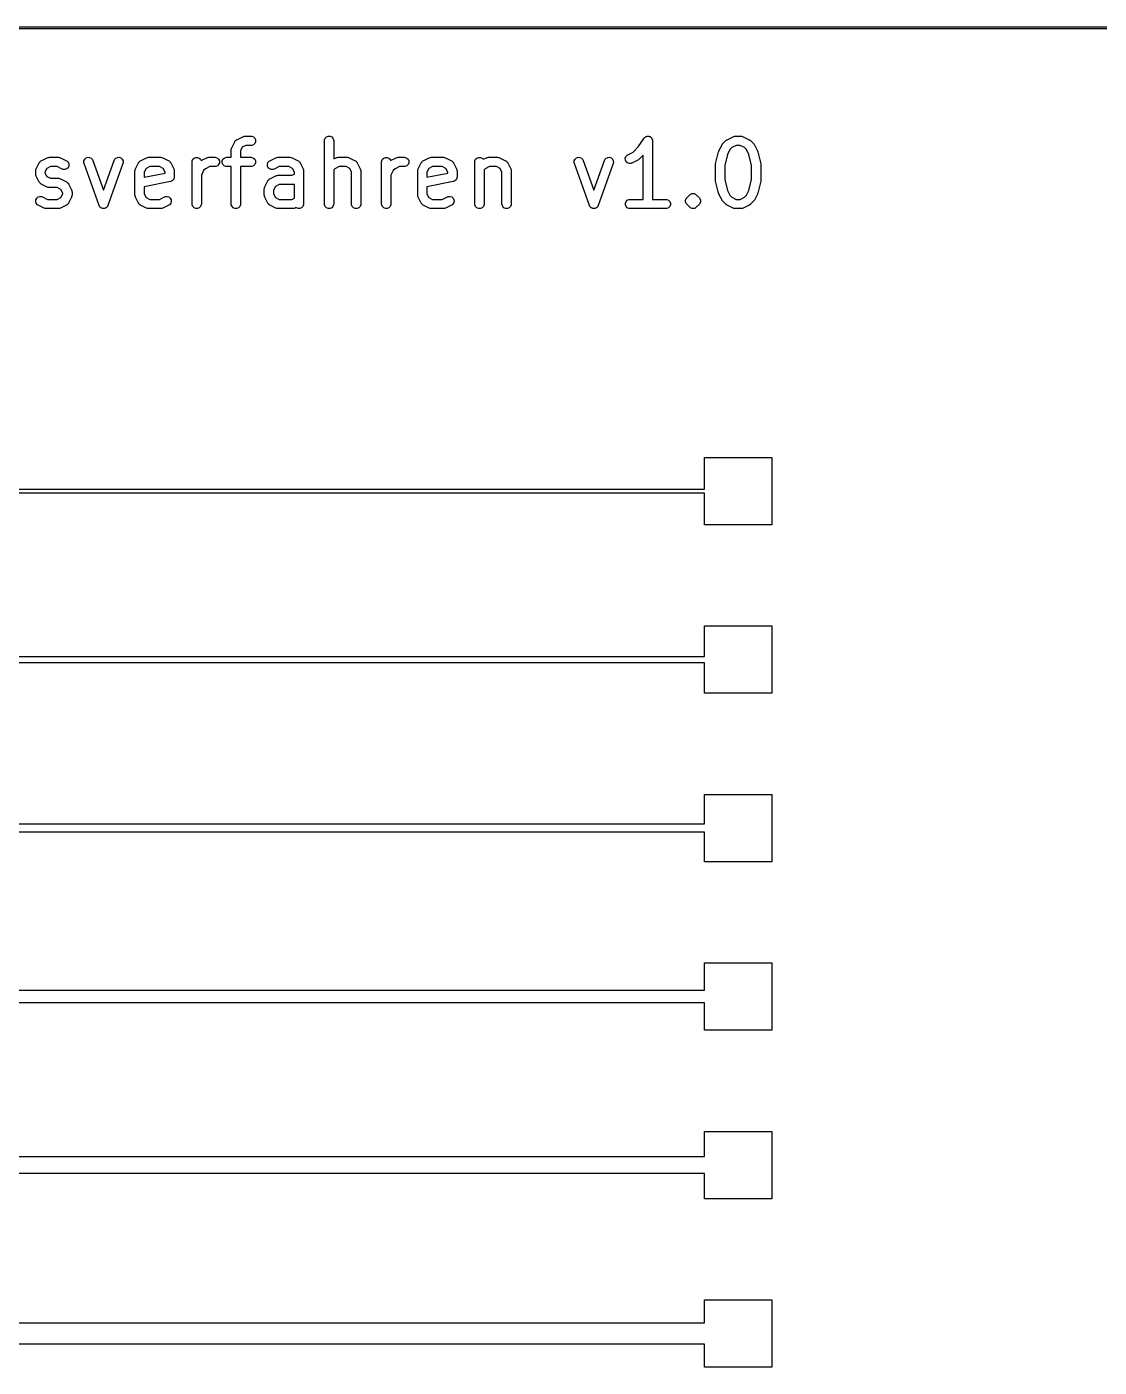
# Model space of a CAD drawing. Header units: millimetres. Extents: x 100 to 200, y -130 to -50.
# Drawn here: x 126.11 to 151.57, y -81.8 to -49.97 of the extents above; entities that cross this region are included whole.
import ezdxf

# ---------------------------------------------------------------- set-up
doc = ezdxf.new("R2010")
doc.units = ezdxf.units.MM
doc.layers.add('BLACK', color=250, linetype='CONTINUOUS')

msp = doc.modelspace()

# ---------------------------------------------------------------- linework, layer by layer
at = {"layer": 'BLACK', "linetype": 'CONTINUOUS'}
for p, q in [((100, -49.975), (200, -49.975)), ((199.975, -50.025), (100.025, -50.025)), ((130.974919, -52.84758), (131.046348, -52.704723)), ((131.046348, -52.704723), (131.048606, -52.701135)), ((131.048606, -52.701135), (131.049171, -52.699442)), ((131.049171, -52.699442), (131.051, -52.697333)), ((131.051, -52.697333), (131.057836, -52.686474)), ((131.057836, -52.686474), (131.068255, -52.677437)), ((131.068255, -52.677437), (131.077292, -52.667018)), ((131.077292, -52.667018), (131.088151, -52.660182)), ((131.088151, -52.660182), (131.09026, -52.658353)), ((131.09026, -52.658353), (131.091953, -52.657788)), ((131.091953, -52.657788), (131.095541, -52.65553)), ((131.095541, -52.65553), (131.238398, -52.584101)), ((131.31356, -52.792488), (131.226724, -52.835906)), ((131.238398, -52.584101), (131.258538, -52.576395)), ((131.258538, -52.576395), (131.262479, -52.576114)), ((131.262479, -52.576114), (131.266132, -52.574602)), ((131.266132, -52.574602), (131.287592, -52.572488)), ((131.287592, -52.572488), (131.430449, -52.572488)), ((131.430449, -52.792488), (131.31356, -52.792488)), ((131.430449, -52.572488), (131.451909, -52.574602)), ((131.451909, -52.790374), (131.430449, -52.792488)), ((131.451909, -52.574602), (131.491562, -52.591026)), ((131.491562, -52.77395), (131.451909, -52.790374)), ((131.491562, -52.591026), (131.521911, -52.621375)), ((131.521911, -52.743601), (131.491562, -52.77395)), ((131.521911, -52.621375), (131.538335, -52.661028)), ((131.538335, -52.703948), (131.521911, -52.743601)), ((131.538335, -52.661028), (131.538335, -52.703948)), ((133.177592, -52.682488), (133.179706, -52.661028)), ((133.177592, -54.182488), (133.177592, -52.682488)), ((133.179706, -52.661028), (133.19613, -52.621375)), ((133.19613, -52.621375), (133.226479, -52.591026)), ((133.226479, -52.591026), (133.266132, -52.574602)), ((133.266132, -52.574602), (133.309052, -52.574602)), ((133.309052, -52.574602), (133.348705, -52.591026)), ((133.348705, -52.591026), (133.379054, -52.621375)), ((133.379054, -52.621375), (133.395478, -52.661028)), ((133.395478, -52.661028), (133.397592, -52.682488)), ((133.397592, -52.682488), (133.397592, -53.111647)), ((140.508145, -52.949227), (140.630679, -52.826693)), ((140.630679, -52.826693), (140.767495, -52.621471)), ((140.767495, -52.621471), (140.767542, -52.621413)), ((140.767542, -52.621413), (140.767558, -52.621375)), ((140.767558, -52.621375), (140.767644, -52.621288)), ((140.767644, -52.621288), (140.781157, -52.604788)), ((140.781157, -52.604788), (140.790203, -52.598729)), ((140.790203, -52.598729), (140.797907, -52.591026)), ((140.797907, -52.591026), (140.807865, -52.586901)), ((140.807865, -52.586901), (140.816819, -52.580905)), ((140.816819, -52.580905), (140.8275, -52.578768)), ((140.8275, -52.578768), (140.83756, -52.574602)), ((140.83756, -52.574602), (140.848331, -52.574602)), ((140.848331, -52.574602), (140.858905, -52.572487)), ((140.858905, -52.572487), (140.869595, -52.574602)), ((140.869595, -52.574602), (140.88048, -52.574602)), ((140.88048, -52.574602), (140.890433, -52.578724)), ((140.890433, -52.578724), (140.901009, -52.580817)), ((140.901009, -52.580817), (140.91007, -52.586858)), ((140.91007, -52.586858), (140.920133, -52.591026)), ((140.920133, -52.591026), (140.927755, -52.598648)), ((140.927755, -52.598648), (140.93672, -52.604625)), ((140.93672, -52.604625), (140.942778, -52.613671)), ((140.942778, -52.613671), (140.950482, -52.621375)), ((140.950482, -52.621375), (140.954605, -52.631331)), ((140.954605, -52.631331), (140.960603, -52.640286)), ((140.960603, -52.640286), (140.962739, -52.650969)), ((140.962739, -52.650969), (140.966906, -52.661028)), ((140.966906, -52.661028), (140.968996, -52.682249)), ((140.968996, -52.682249), (140.969021, -52.682372)), ((140.969021, -52.682372), (140.969012, -52.682413)), ((140.969012, -52.682413), (140.96902, -52.682488)), ((140.96902, -52.682488), (140.96902, -54.072488)), ((142.546347, -52.919008), (142.617776, -52.776151)), ((142.617776, -52.776151), (142.623591, -52.766913)), ((142.623591, -52.766913), (142.624702, -52.764232)), ((142.624702, -52.764232), (142.627179, -52.761212)), ((142.627179, -52.761212), (142.629264, -52.757902)), ((142.629264, -52.757902), (142.631459, -52.755997)), ((142.631459, -52.755997), (142.638382, -52.747563)), ((142.638382, -52.747563), (142.709811, -52.676135)), ((142.709811, -52.676135), (142.718245, -52.669213)), ((142.718245, -52.669213), (142.720149, -52.667018)), ((142.720149, -52.667018), (142.723458, -52.664934)), ((142.723458, -52.664934), (142.72648, -52.662455)), ((142.72648, -52.662455), (142.729162, -52.661343)), ((142.729162, -52.661343), (142.738398, -52.65553)), ((142.738398, -52.65553), (142.881255, -52.584101)), ((142.956417, -52.792488), (142.852749, -52.844322)), ((142.881255, -52.584101), (142.901395, -52.576395)), ((142.901395, -52.576395), (142.905336, -52.576114)), ((142.905336, -52.576114), (142.908989, -52.574602)), ((142.908989, -52.574602), (142.930449, -52.572488)), ((142.930449, -52.572488), (143.073306, -52.572488)), ((143.047338, -52.792488), (142.956417, -52.792488)), ((143.151005, -52.844322), (143.047338, -52.792488)), ((143.073306, -52.572488), (143.094766, -52.574602)), ((143.094766, -52.574602), (143.098418, -52.576114)), ((143.098418, -52.576114), (143.10236, -52.576395)), ((143.10236, -52.576395), (143.1225, -52.584101)), ((143.1225, -52.584101), (143.265357, -52.65553)), ((143.265357, -52.65553), (143.274592, -52.661343)), ((143.274592, -52.661343), (143.277275, -52.662455)), ((143.277275, -52.662455), (143.280296, -52.664934)), ((143.280296, -52.664934), (143.283606, -52.667018)), ((143.283606, -52.667018), (143.285509, -52.669213)), ((143.285509, -52.669213), (143.293944, -52.676135)), ((143.293944, -52.676135), (143.365373, -52.747563)), ((143.365373, -52.747563), (143.372297, -52.756)), ((143.372297, -52.756), (143.374491, -52.757903)), ((143.374491, -52.757903), (143.376572, -52.761209)), ((143.376572, -52.761209), (143.379053, -52.764232)), ((143.379053, -52.764232), (143.380164, -52.766916)), ((143.380164, -52.766916), (143.385979, -52.776152)), ((143.385979, -52.776152), (143.457407, -52.919009)), ((126.452685, -53.15553), (126.595542, -53.084101)), ((126.595542, -53.084101), (126.615682, -53.076395)), ((126.615682, -53.076395), (126.619623, -53.076114)), ((126.619623, -53.076114), (126.623276, -53.074602)), ((126.623276, -53.074602), (126.644736, -53.072488)), ((126.644736, -53.072488), (126.859021, -53.072488)), ((126.859021, -53.072488), (126.880481, -53.074602)), ((126.880481, -53.074602), (126.884133, -53.076114)), ((126.884133, -53.076114), (126.888075, -53.076395)), ((126.888075, -53.076395), (126.908215, -53.084101)), ((126.908215, -53.084101), (127.051072, -53.15553)), ((127.466619, -53.155697), (127.484992, -53.116909)), ((127.484992, -53.116909), (127.516811, -53.088105)), ((127.516811, -53.088105), (127.557231, -53.073669)), ((127.557231, -53.073669), (127.600098, -53.0758)), ((127.600098, -53.0758), (127.638886, -53.094173)), ((127.638886, -53.094173), (127.66769, -53.125992)), ((127.66769, -53.125992), (127.676899, -53.145491)), ((127.676899, -53.145491), (127.93045, -53.855433)), ((127.93045, -53.855433), (128.184001, -53.145491)), ((128.184001, -53.145491), (128.19321, -53.125992)), ((128.19321, -53.125992), (128.222014, -53.094173)), ((128.222014, -53.094173), (128.260802, -53.0758)), ((128.260802, -53.0758), (128.303669, -53.07367)), ((128.303669, -53.07367), (128.344089, -53.088105)), ((128.344089, -53.088105), (128.375908, -53.116909)), ((128.375908, -53.116909), (128.394281, -53.155697)), ((128.809828, -53.15553), (128.952685, -53.084101)), ((128.952685, -53.084101), (128.972825, -53.076395)), ((128.972825, -53.076395), (128.976766, -53.076114)), ((128.976766, -53.076114), (128.980419, -53.074602)), ((128.980419, -53.074602), (129.001879, -53.072488)), ((129.001879, -53.072488), (129.287593, -53.072488)), ((129.287593, -53.072488), (129.309053, -53.074602)), ((129.309053, -53.074602), (129.312705, -53.076114)), ((129.312705, -53.076114), (129.316647, -53.076395)), ((129.316647, -53.076395), (129.336787, -53.084101)), ((129.336787, -53.084101), (129.479644, -53.15553)), ((130.036849, -53.161028), (130.053273, -53.121375)), ((130.053273, -53.121375), (130.083622, -53.091026)), ((130.083622, -53.091026), (130.123275, -53.074602)), ((130.123275, -53.074602), (130.166195, -53.074602)), ((130.166195, -53.074602), (130.205848, -53.091026)), ((130.205848, -53.091026), (130.236197, -53.121375)), ((130.236197, -53.121375), (130.248294, -53.150582)), ((130.248294, -53.150582), (130.381256, -53.084101)), ((130.381256, -53.084101), (130.401396, -53.076395)), ((130.401396, -53.076395), (130.405337, -53.076114)), ((130.405337, -53.076114), (130.40899, -53.074602)), ((130.40899, -53.074602), (130.43045, -53.072488)), ((130.43045, -53.072488), (130.573307, -53.072488)), ((130.573307, -53.072488), (130.594767, -53.074602)), ((130.594767, -53.074602), (130.63442, -53.091026)), ((130.63442, -53.091026), (130.664769, -53.121375)), ((130.664769, -53.121375), (130.681193, -53.161028)), ((130.751135, -53.161028), (130.767559, -53.121375)), ((130.767559, -53.121375), (130.797908, -53.091026)), ((130.797908, -53.091026), (130.837561, -53.074602)), ((130.837561, -53.074602), (130.859021, -53.072488)), ((130.859021, -53.072488), (130.963306, -53.072488)), ((130.963306, -52.896774), (130.96542, -52.875314)), ((130.963306, -53.072488), (130.963306, -52.896774)), ((130.96542, -52.875314), (130.966932, -52.871661)), ((130.966932, -52.871661), (130.967213, -52.86772)), ((130.967213, -52.86772), (130.974919, -52.84758)), ((131.226724, -52.835906), (131.183306, -52.922742)), ((131.183306, -52.922742), (131.183306, -53.072488)), ((131.183306, -53.072488), (131.430449, -53.072488)), ((131.430449, -53.072488), (131.451909, -53.074602)), ((131.451909, -53.074602), (131.491562, -53.091026)), ((131.491562, -53.091026), (131.521911, -53.121375)), ((131.521911, -53.121375), (131.538335, -53.161028)), ((131.881256, -53.15553), (132.024113, -53.084101)), ((132.024113, -53.084101), (132.044253, -53.076395)), ((132.044253, -53.076395), (132.048194, -53.076114)), ((132.048194, -53.076114), (132.051847, -53.074602)), ((132.051847, -53.074602), (132.073307, -53.072488)), ((132.073307, -53.072488), (132.359021, -53.072488)), ((132.359021, -53.072488), (132.380481, -53.074602)), ((132.380481, -53.074602), (132.384133, -53.076114)), ((132.384133, -53.076114), (132.388075, -53.076395)), ((132.388075, -53.076395), (132.408215, -53.084101)), ((132.408215, -53.084101), (132.551072, -53.15553)), ((133.397592, -53.111647), (133.452684, -53.084101)), ((133.452684, -53.084101), (133.472824, -53.076395)), ((133.472824, -53.076395), (133.476765, -53.076114)), ((133.476765, -53.076114), (133.480418, -53.074602)), ((133.480418, -53.074602), (133.501878, -53.072488)), ((133.501878, -53.072488), (133.716164, -53.072488)), ((133.716164, -53.072488), (133.737624, -53.074602)), ((133.737624, -53.074602), (133.741276, -53.076114)), ((133.741276, -53.076114), (133.745218, -53.076395)), ((133.745218, -53.076395), (133.765358, -53.084101)), ((133.765358, -53.084101), (133.908215, -53.15553)), ((134.536849, -53.161028), (134.553273, -53.121375)), ((134.553273, -53.121375), (134.583622, -53.091026)), ((134.583622, -53.091026), (134.623275, -53.074602)), ((134.623275, -53.074602), (134.666195, -53.074602)), ((134.666195, -53.074602), (134.705848, -53.091026)), ((134.705848, -53.091026), (134.736197, -53.121375)), ((134.736197, -53.121375), (134.748294, -53.150582)), ((134.748294, -53.150582), (134.881256, -53.084101)), ((134.881256, -53.084101), (134.901396, -53.076395)), ((134.901396, -53.076395), (134.905337, -53.076114)), ((134.905337, -53.076114), (134.90899, -53.074602)), ((134.90899, -53.074602), (134.93045, -53.072488)), ((134.93045, -53.072488), (135.073307, -53.072488)), ((135.073307, -53.072488), (135.094767, -53.074602)), ((135.094767, -53.074602), (135.13442, -53.091026)), ((135.13442, -53.091026), (135.164769, -53.121375)), ((135.164769, -53.121375), (135.181193, -53.161028)), ((135.524113, -53.15553), (135.66697, -53.084101)), ((135.66697, -53.084101), (135.68711, -53.076395)), ((135.68711, -53.076395), (135.691051, -53.076114)), ((135.691051, -53.076114), (135.694704, -53.074602)), ((135.694704, -53.074602), (135.716164, -53.072488)), ((135.716164, -53.072488), (136.001878, -53.072488)), ((136.001878, -53.072488), (136.023338, -53.074602)), ((136.023338, -53.074602), (136.02699, -53.076114)), ((136.02699, -53.076114), (136.030932, -53.076395)), ((136.030932, -53.076395), (136.051072, -53.084101)), ((136.051072, -53.084101), (136.193929, -53.15553)), ((136.751134, -53.161028), (136.767558, -53.121375)), ((136.767558, -53.121375), (136.797907, -53.091026)), ((136.797907, -53.091026), (136.83756, -53.074602)), ((136.83756, -53.074602), (136.88048, -53.074602)), ((136.88048, -53.074602), (136.920133, -53.091026)), ((136.920133, -53.091026), (136.950176, -53.121069)), ((136.950176, -53.121069), (137.024112, -53.084101)), ((137.024112, -53.084101), (137.044252, -53.076395)), ((137.044252, -53.076395), (137.048193, -53.076114)), ((137.048193, -53.076114), (137.051846, -53.074602)), ((137.051846, -53.074602), (137.073306, -53.072488)), ((137.073306, -53.072488), (137.287592, -53.072488)), ((137.287592, -53.072488), (137.309052, -53.074602)), ((137.309052, -53.074602), (137.312704, -53.076114)), ((137.312704, -53.076114), (137.316646, -53.076395)), ((137.316646, -53.076395), (137.336786, -53.084101)), ((137.336786, -53.084101), (137.479643, -53.15553)), ((139.109475, -53.155697), (139.127848, -53.116909)), ((139.127848, -53.116909), (139.159667, -53.088105)), ((139.159667, -53.088105), (139.200087, -53.073669)), ((139.200087, -53.073669), (139.242954, -53.0758)), ((139.242954, -53.0758), (139.281742, -53.094173)), ((139.281742, -53.094173), (139.310546, -53.125992)), ((139.310546, -53.125992), (139.319755, -53.145491)), ((139.319755, -53.145491), (139.573306, -53.855433)), ((139.573306, -53.855433), (139.826857, -53.145491)), ((139.826857, -53.145491), (139.836066, -53.125992)), ((139.836066, -53.125992), (139.86487, -53.094173)), ((139.86487, -53.094173), (139.903658, -53.0758)), ((139.903658, -53.0758), (139.946525, -53.07367)), ((139.946525, -53.07367), (139.986945, -53.088105)), ((139.986945, -53.088105), (140.018764, -53.116909)), ((140.018764, -53.116909), (140.037137, -53.155697)), ((140.321312, -53.097302), (140.334885, -53.056585)), ((140.324356, -53.140114), (140.321312, -53.097302)), ((140.34355, -53.178503), (140.324356, -53.140114)), ((140.334885, -53.056585), (140.363006, -53.024161)), ((140.363006, -53.024161), (140.381255, -53.012673)), ((140.381255, -53.012673), (140.508145, -52.949227)), ((140.6225, -53.138018), (140.479643, -53.209447)), ((140.631739, -53.132201), (140.6225, -53.138018)), ((140.634418, -53.131092), (140.631739, -53.132201)), ((140.637435, -53.128615), (140.634418, -53.131092)), ((140.640749, -53.12653), (140.637435, -53.128615)), ((140.642653, -53.124334), (140.640749, -53.12653)), ((140.651088, -53.117413), (140.642653, -53.124334)), ((140.74902, -53.019481), (140.651088, -53.117413)), ((140.74902, -54.072488), (140.74902, -53.019481)), ((142.46659, -53.227238), (142.538018, -52.941523)), ((142.538018, -52.941523), (142.538584, -52.939936)), ((142.538584, -52.939936), (142.538641, -52.939148)), ((142.538641, -52.939148), (142.542055, -52.930224)), ((142.542055, -52.930224), (142.545274, -52.921217)), ((142.545274, -52.921217), (142.545745, -52.920581)), ((142.545745, -52.920581), (142.546347, -52.919008)), ((142.748521, -53.006595), (142.683306, -53.267459)), ((142.806567, -52.890503), (142.748521, -53.006595)), ((142.852749, -52.844322), (142.806567, -52.890503)), ((143.197188, -52.890504), (143.151005, -52.844322)), ((143.255231, -53.006592), (143.197188, -52.890504)), ((143.320449, -53.26746), (143.255231, -53.006592)), ((143.457407, -52.919009), (143.458007, -52.920578)), ((143.458007, -52.920578), (143.45848, -52.921216)), ((143.45848, -52.921216), (143.461699, -52.930225)), ((143.461699, -52.930225), (143.465114, -52.939149)), ((143.465114, -52.939149), (143.46517, -52.939939)), ((143.46517, -52.939939), (143.465736, -52.941523)), ((143.465736, -52.941523), (143.537165, -53.227238)), ((126.32045, -53.396774), (126.322564, -53.375314)), ((126.32045, -53.468202), (126.32045, -53.396774)), ((126.322564, -53.375314), (126.324076, -53.371661)), ((126.324076, -53.371661), (126.324357, -53.367721)), ((126.324357, -53.367721), (126.332063, -53.347581)), ((126.332063, -53.347581), (126.403491, -53.204724)), ((126.403491, -53.204724), (126.405748, -53.201138)), ((126.405748, -53.201138), (126.406314, -53.199441)), ((126.406314, -53.199441), (126.408147, -53.197327)), ((126.408147, -53.197327), (126.414979, -53.186475)), ((126.414979, -53.186475), (126.425398, -53.177437)), ((126.425398, -53.177437), (126.434436, -53.167018)), ((126.434436, -53.167018), (126.445288, -53.160186)), ((126.445288, -53.160186), (126.447402, -53.158353)), ((126.447402, -53.158353), (126.449099, -53.157787)), ((126.449099, -53.157787), (126.452685, -53.15553)), ((126.583867, -53.335905), (126.54045, -53.42274)), ((126.54045, -53.42274), (126.54045, -53.442235)), ((126.54045, -53.442235), (126.583867, -53.52907)), ((126.670703, -53.292488), (126.583867, -53.335905)), ((126.833053, -53.292488), (126.670703, -53.292488)), ((126.952684, -53.352304), (126.833053, -53.292488)), ((126.972824, -53.36001), (126.952684, -53.352304)), ((127.015636, -53.363054), (126.972824, -53.36001)), ((127.056353, -53.349481), (127.015636, -53.363054)), ((127.051072, -53.15553), (127.069321, -53.167018)), ((127.088777, -53.32136), (127.056353, -53.349481)), ((127.069321, -53.167018), (127.097442, -53.199442)), ((127.107971, -53.282971), (127.088777, -53.32136)), ((127.097442, -53.199442), (127.111015, -53.240159)), ((127.111015, -53.240159), (127.107971, -53.282971)), ((127.464488, -53.198564), (127.466619, -53.155697)), ((127.469715, -53.219485), (127.464488, -53.198564)), ((127.826858, -54.219485), (127.469715, -53.219485)), ((128.391185, -53.219485), (128.034042, -54.219485)), ((128.396412, -53.198564), (128.391185, -53.219485)), ((128.394281, -53.155697), (128.396412, -53.198564)), ((128.677593, -53.396774), (128.679707, -53.375314)), ((128.677593, -53.968202), (128.677593, -53.396774)), ((128.679707, -53.375314), (128.681219, -53.371661)), ((128.681219, -53.371661), (128.6815, -53.367721)), ((128.6815, -53.367721), (128.689206, -53.347581)), ((128.689206, -53.347581), (128.760634, -53.204724)), ((128.760634, -53.204724), (128.762891, -53.201138)), ((128.762891, -53.201138), (128.763457, -53.199441)), ((128.763457, -53.199441), (128.76529, -53.197327)), ((128.76529, -53.197327), (128.772122, -53.186475)), ((128.772122, -53.186475), (128.782541, -53.177437)), ((128.782541, -53.177437), (128.791579, -53.167018)), ((128.791579, -53.167018), (128.802431, -53.160186)), ((128.802431, -53.160186), (128.804545, -53.158353)), ((128.804545, -53.158353), (128.806242, -53.157787)), ((128.806242, -53.157787), (128.809828, -53.15553)), ((128.94101, -53.335905), (128.897593, -53.42274)), ((128.897593, -53.42274), (128.897593, -53.548309)), ((128.897593, -53.548309), (129.391879, -53.449452)), ((129.027846, -53.292488), (128.94101, -53.335905)), ((129.261625, -53.292488), (129.027846, -53.292488)), ((129.34846, -53.335906), (129.261625, -53.292488)), ((129.391879, -53.422742), (129.34846, -53.335906)), ((129.391879, -53.449452), (129.391879, -53.422742)), ((129.479644, -53.15553), (129.483231, -53.157788)), ((129.483231, -53.157788), (129.484925, -53.158353)), ((129.484925, -53.158353), (129.487033, -53.160182)), ((129.487033, -53.160182), (129.497893, -53.167018)), ((129.497893, -53.167018), (129.506929, -53.177437)), ((129.506929, -53.177437), (129.517349, -53.186474)), ((129.517349, -53.186474), (129.524184, -53.197333)), ((129.524184, -53.197333), (129.526014, -53.199442)), ((129.526014, -53.199442), (129.526578, -53.201135)), ((129.526578, -53.201135), (129.528837, -53.204723)), ((129.528837, -53.204723), (129.600266, -53.34758)), ((129.600266, -53.34758), (129.607972, -53.36772)), ((129.607972, -53.36772), (129.608252, -53.371661)), ((129.608252, -53.371661), (129.609765, -53.375314)), ((129.609765, -53.375314), (129.611879, -53.396774)), ((129.611879, -53.396774), (129.611879, -53.539631)), ((130.034735, -53.182488), (130.036849, -53.161028)), ((130.034735, -54.182488), (130.034735, -53.182488)), ((130.306568, -53.390503), (130.254735, -53.49417)), ((130.35275, -53.344322), (130.306568, -53.390503)), ((130.456418, -53.292488), (130.35275, -53.344322)), ((130.573307, -53.292488), (130.456418, -53.292488)), ((130.594767, -53.290374), (130.573307, -53.292488)), ((130.63442, -53.27395), (130.594767, -53.290374)), ((130.664769, -53.243601), (130.63442, -53.27395)), ((130.681193, -53.203948), (130.664769, -53.243601)), ((130.681193, -53.161028), (130.681193, -53.203948)), ((130.751135, -53.203948), (130.751135, -53.161028)), ((130.767559, -53.243601), (130.751135, -53.203948)), ((130.797908, -53.27395), (130.767559, -53.243601)), ((130.837561, -53.290374), (130.797908, -53.27395)), ((130.859021, -53.292488), (130.837561, -53.290374)), ((130.963306, -53.292488), (130.859021, -53.292488)), ((130.963306, -54.182488), (130.963306, -53.292488)), ((131.430449, -53.292488), (131.183306, -53.292488)), ((131.183306, -53.292488), (131.183306, -54.182488)), ((131.451909, -53.290374), (131.430449, -53.292488)), ((131.491562, -53.27395), (131.451909, -53.290374)), ((131.521911, -53.243601), (131.491562, -53.27395)), ((131.538335, -53.203948), (131.521911, -53.243601)), ((131.538335, -53.161028), (131.538335, -53.203948)), ((131.821312, -53.240159), (131.834885, -53.199441)), ((131.824356, -53.282971), (131.821312, -53.240159)), ((131.84355, -53.321359), (131.824356, -53.282971)), ((131.834885, -53.199441), (131.863007, -53.167018)), ((131.875973, -53.349481), (131.84355, -53.321359)), ((131.863007, -53.167018), (131.881256, -53.15553)), ((131.916691, -53.363054), (131.875973, -53.349481)), ((131.959503, -53.36001), (131.916691, -53.363054)), ((131.979642, -53.352304), (131.959503, -53.36001)), ((132.099274, -53.292488), (131.979642, -53.352304)), ((132.333053, -53.292488), (132.099274, -53.292488)), ((132.419888, -53.335906), (132.333053, -53.292488)), ((132.463307, -53.422742), (132.419888, -53.335906)), ((132.463307, -53.471647), (132.463307, -53.422742)), ((132.551072, -53.15553), (132.554659, -53.157788)), ((132.554659, -53.157788), (132.556353, -53.158353)), ((132.556353, -53.158353), (132.558461, -53.160182)), ((132.558461, -53.160182), (132.569321, -53.167018)), ((132.569321, -53.167018), (132.578357, -53.177437)), ((132.578357, -53.177437), (132.588777, -53.186474)), ((132.588777, -53.186474), (132.595612, -53.197333)), ((132.595612, -53.197333), (132.597442, -53.199442)), ((132.597442, -53.199442), (132.598006, -53.201135)), ((132.598006, -53.201135), (132.600265, -53.204723)), ((132.600265, -53.204723), (132.671694, -53.34758)), ((132.671694, -53.34758), (132.6794, -53.36772)), ((132.6794, -53.36772), (132.67968, -53.371661)), ((132.67968, -53.371661), (132.681193, -53.375314)), ((132.681193, -53.375314), (132.683307, -53.396774)), ((132.683307, -53.396774), (132.683307, -54.182488)), ((133.424178, -53.344322), (133.397592, -53.370908)), ((133.397592, -53.370908), (133.397592, -54.182488)), ((133.527846, -53.292488), (133.424178, -53.344322)), ((133.690196, -53.292488), (133.527846, -53.292488)), ((133.777031, -53.335906), (133.690196, -53.292488)), ((133.82045, -53.422742), (133.777031, -53.335906)), ((133.82045, -54.182488), (133.82045, -53.422742)), ((133.908215, -53.15553), (133.911802, -53.157788)), ((133.911802, -53.157788), (133.913496, -53.158353)), ((133.913496, -53.158353), (133.915604, -53.160182)), ((133.915604, -53.160182), (133.926464, -53.167018)), ((133.926464, -53.167018), (133.9355, -53.177437)), ((133.9355, -53.177437), (133.94592, -53.186474)), ((133.94592, -53.186474), (133.952755, -53.197333)), ((133.952755, -53.197333), (133.954585, -53.199442)), ((133.954585, -53.199442), (133.955149, -53.201135)), ((133.955149, -53.201135), (133.957408, -53.204723)), ((133.957408, -53.204723), (134.028837, -53.34758)), ((134.028837, -53.34758), (134.036543, -53.36772)), ((134.036543, -53.36772), (134.036823, -53.371661)), ((134.036823, -53.371661), (134.038336, -53.375314)), ((134.038336, -53.375314), (134.04045, -53.396774)), ((134.04045, -53.396774), (134.04045, -54.182488)), ((134.534735, -53.182488), (134.536849, -53.161028)), ((134.534735, -54.182488), (134.534735, -53.182488)), ((134.806568, -53.390503), (134.754735, -53.49417)), ((134.85275, -53.344322), (134.806568, -53.390503)), ((134.956418, -53.292488), (134.85275, -53.344322)), ((135.073307, -53.292488), (134.956418, -53.292488)), ((135.094767, -53.290374), (135.073307, -53.292488)), ((135.13442, -53.27395), (135.094767, -53.290374)), ((135.164769, -53.243601), (135.13442, -53.27395)), ((135.181193, -53.203948), (135.164769, -53.243601)), ((135.181193, -53.161028), (135.181193, -53.203948)), ((135.391878, -53.396774), (135.393992, -53.375314)), ((135.391878, -53.968202), (135.391878, -53.396774)), ((135.393992, -53.375314), (135.395504, -53.371661)), ((135.395504, -53.371661), (135.395785, -53.367721)), ((135.395785, -53.367721), (135.403491, -53.347581)), ((135.403491, -53.347581), (135.474919, -53.204724)), ((135.474919, -53.204724), (135.477176, -53.201138)), ((135.477176, -53.201138), (135.477742, -53.199441)), ((135.477742, -53.199441), (135.479575, -53.197327)), ((135.479575, -53.197327), (135.486407, -53.186475)), ((135.486407, -53.186475), (135.496826, -53.177437)), ((135.496826, -53.177437), (135.505864, -53.167018)), ((135.505864, -53.167018), (135.516716, -53.160186)), ((135.516716, -53.160186), (135.51883, -53.158353)), ((135.51883, -53.158353), (135.520527, -53.157787)), ((135.520527, -53.157787), (135.524113, -53.15553)), ((135.655295, -53.335905), (135.611878, -53.42274)), ((135.611878, -53.42274), (135.611878, -53.548309)), ((135.611878, -53.548309), (136.106164, -53.449452)), ((135.742131, -53.292488), (135.655295, -53.335905)), ((135.97591, -53.292488), (135.742131, -53.292488)), ((136.062745, -53.335906), (135.97591, -53.292488)), ((136.106164, -53.422742), (136.062745, -53.335906)), ((136.106164, -53.449452), (136.106164, -53.422742)), ((136.193929, -53.15553), (136.197516, -53.157788)), ((136.197516, -53.157788), (136.19921, -53.158353)), ((136.19921, -53.158353), (136.201318, -53.160182)), ((136.201318, -53.160182), (136.212178, -53.167018)), ((136.212178, -53.167018), (136.221214, -53.177437)), ((136.221214, -53.177437), (136.231634, -53.186474)), ((136.231634, -53.186474), (136.238469, -53.197333)), ((136.238469, -53.197333), (136.240299, -53.199442)), ((136.240299, -53.199442), (136.240863, -53.201135)), ((136.240863, -53.201135), (136.243122, -53.204723)), ((136.243122, -53.204723), (136.314551, -53.34758)), ((136.314551, -53.34758), (136.322257, -53.36772)), ((136.322257, -53.36772), (136.322537, -53.371661)), ((136.322537, -53.371661), (136.32405, -53.375314)), ((136.32405, -53.375314), (136.326164, -53.396774)), ((136.326164, -53.396774), (136.326164, -53.539631)), ((136.74902, -53.182488), (136.751134, -53.161028)), ((136.74902, -54.182488), (136.74902, -53.182488)), ((136.995606, -53.344322), (136.96902, -53.370908)), ((136.96902, -53.370908), (136.96902, -54.182488)), ((137.099274, -53.292488), (136.995606, -53.344322)), ((137.261624, -53.292488), (137.099274, -53.292488)), ((137.348459, -53.335906), (137.261624, -53.292488)), ((137.391878, -53.422742), (137.348459, -53.335906)), ((137.391878, -54.182488), (137.391878, -53.422742)), ((137.479643, -53.15553), (137.48323, -53.157788)), ((137.48323, -53.157788), (137.484924, -53.158353)), ((137.484924, -53.158353), (137.487032, -53.160182)), ((137.487032, -53.160182), (137.497892, -53.167018)), ((137.497892, -53.167018), (137.506928, -53.177437)), ((137.506928, -53.177437), (137.517348, -53.186474)), ((137.517348, -53.186474), (137.524183, -53.197333)), ((137.524183, -53.197333), (137.526013, -53.199442)), ((137.526013, -53.199442), (137.526577, -53.201135)), ((137.526577, -53.201135), (137.528836, -53.204723)), ((137.528836, -53.204723), (137.600265, -53.34758)), ((137.600265, -53.34758), (137.607971, -53.36772)), ((137.607971, -53.36772), (137.608251, -53.371661)), ((137.608251, -53.371661), (137.609764, -53.375314)), ((137.609764, -53.375314), (137.611878, -53.396774)), ((137.611878, -53.396774), (137.611878, -54.182488)), ((139.107344, -53.198564), (139.109475, -53.155697)), ((139.112571, -53.219485), (139.107344, -53.198564)), ((139.469714, -54.219485), (139.112571, -53.219485)), ((140.034041, -53.219485), (139.676898, -54.219485)), ((140.039268, -53.198564), (140.034041, -53.219485)), ((140.037137, -53.155697), (140.039268, -53.198564)), ((140.375974, -53.206624), (140.34355, -53.178503)), ((140.416691, -53.220197), (140.375974, -53.206624)), ((140.459503, -53.217153), (140.416691, -53.220197)), ((140.479643, -53.209447), (140.459503, -53.217153)), ((142.463306, -53.253917), (142.463674, -53.250174)), ((142.463306, -53.61106), (142.463306, -53.253917)), ((142.463436, -53.24857), (142.464624, -53.24053)), ((142.463674, -53.250174), (142.463436, -53.24857)), ((142.464624, -53.24053), (142.46542, -53.232457)), ((142.46542, -53.232457), (142.466039, -53.230961)), ((142.466039, -53.230961), (142.46659, -53.227238)), ((142.683306, -53.267459), (142.683306, -53.597517)), ((143.320449, -53.597516), (143.320449, -53.26746)), ((143.537165, -53.227238), (143.537715, -53.230961)), ((143.537715, -53.230961), (143.538335, -53.232457)), ((143.538335, -53.232457), (143.53913, -53.24053)), ((143.53913, -53.24053), (143.540319, -53.24857)), ((143.540319, -53.24857), (143.54008, -53.250174)), ((143.54008, -53.250174), (143.540449, -53.253917)), ((143.540449, -53.253917), (143.540449, -53.61106)), ((126.322564, -53.489662), (126.32045, -53.468202)), ((126.324075, -53.493311), (126.322564, -53.489662)), ((126.324356, -53.497255), (126.324075, -53.493311)), ((126.332063, -53.517395), (126.324356, -53.497255)), ((126.403491, -53.660253), (126.332063, -53.517395)), ((126.405748, -53.663838), (126.403491, -53.660253)), ((126.406314, -53.665536), (126.405748, -53.663838)), ((126.408147, -53.667649), (126.406314, -53.665536)), ((126.414979, -53.678502), (126.408147, -53.667649)), ((126.425398, -53.687539), (126.414979, -53.678502)), ((126.434436, -53.697959), (126.425398, -53.687539)), ((126.445288, -53.70479), (126.434436, -53.697959)), ((126.447402, -53.706624), (126.445288, -53.70479)), ((126.449099, -53.707189), (126.447402, -53.706624)), ((126.452685, -53.709447), (126.449099, -53.707189)), ((126.595543, -53.780875), (126.452685, -53.709447)), ((126.583867, -53.52907), (126.670703, -53.572488)), ((126.615683, -53.788582), (126.595543, -53.780875)), ((126.670703, -53.572488), (126.859021, -53.572488)), ((126.859021, -53.572488), (126.880481, -53.574602)), ((126.880481, -53.574602), (126.884133, -53.576114)), ((126.884133, -53.576114), (126.888075, -53.576395)), ((126.888075, -53.576395), (126.908215, -53.584101)), ((126.908215, -53.584101), (127.051072, -53.65553)), ((127.051072, -53.65553), (127.054659, -53.657788)), ((127.054659, -53.657788), (127.056353, -53.658353)), ((127.056353, -53.658353), (127.058461, -53.660182)), ((127.058461, -53.660182), (127.069321, -53.667018)), ((127.069321, -53.667018), (127.078357, -53.677437)), ((127.078357, -53.677437), (127.088777, -53.686474)), ((127.088777, -53.686474), (127.095612, -53.697333)), ((127.095612, -53.697333), (127.097442, -53.699442)), ((127.097442, -53.699442), (127.098006, -53.701135)), ((127.098006, -53.701135), (127.100265, -53.704723)), ((127.100265, -53.704723), (127.171694, -53.84758)), ((129.523452, -53.647495), (128.897593, -53.772666)), ((128.897593, -53.772666), (128.897593, -53.942235)), ((129.544081, -53.641213), (129.523452, -53.647495)), ((129.553034, -53.635217), (129.544081, -53.641213)), ((129.562992, -53.631093), (129.553034, -53.635217)), ((129.570692, -53.623392), (129.562992, -53.631093)), ((129.579743, -53.617332), (129.570692, -53.623392)), ((129.585722, -53.608362), (129.579743, -53.617332)), ((129.593341, -53.600744), (129.585722, -53.608362)), ((129.597508, -53.590683), (129.593341, -53.600744)), ((129.60355, -53.58162), (129.597508, -53.590683)), ((129.605641, -53.571045), (129.60355, -53.58162)), ((129.609765, -53.561091), (129.605641, -53.571045)), ((129.611879, -53.539631), (129.609765, -53.561091)), ((130.254735, -53.49417), (130.254735, -54.182488)), ((131.752928, -53.796292), (131.760634, -53.776152)), ((131.760634, -53.776152), (131.832062, -53.633295)), ((131.832062, -53.633295), (131.834319, -53.629709)), ((131.834319, -53.629709), (131.834885, -53.628012)), ((131.834885, -53.628012), (131.836718, -53.625898)), ((131.836718, -53.625898), (131.84355, -53.615046)), ((131.84355, -53.615046), (131.853969, -53.606008)), ((131.853969, -53.606008), (131.863007, -53.595589)), ((131.863007, -53.595589), (131.873859, -53.588757)), ((131.873859, -53.588757), (131.875973, -53.586924)), ((131.875973, -53.586924), (131.87767, -53.586358)), ((131.87767, -53.586358), (131.881256, -53.584101)), ((131.881256, -53.584101), (132.024114, -53.512673)), ((132.012438, -53.764477), (131.969021, -53.851311)), ((132.099274, -53.72106), (132.012438, -53.764477)), ((132.024114, -53.512673), (132.044254, -53.504966)), ((132.044254, -53.504966), (132.048197, -53.504685)), ((132.048197, -53.504685), (132.051847, -53.503174)), ((132.051847, -53.503174), (132.073307, -53.50106)), ((132.073307, -53.50106), (132.404482, -53.50106)), ((132.430449, -53.72106), (132.099274, -53.72106)), ((132.404482, -53.50106), (132.463307, -53.471647)), ((132.451909, -53.718946), (132.430449, -53.72106)), ((132.455561, -53.717433), (132.451909, -53.718946)), ((132.459503, -53.717153), (132.455561, -53.717433)), ((132.463307, -53.715697), (132.459503, -53.717153)), ((132.463307, -54.043076), (132.463307, -53.715697)), ((134.754735, -53.49417), (134.754735, -54.182488)), ((136.237737, -53.647495), (135.611878, -53.772666)), ((135.611878, -53.772666), (135.611878, -53.942235)), ((136.258366, -53.641213), (136.237737, -53.647495)), ((136.267319, -53.635217), (136.258366, -53.641213)), ((136.277277, -53.631093), (136.267319, -53.635217)), ((136.284977, -53.623392), (136.277277, -53.631093)), ((136.294028, -53.617332), (136.284977, -53.623392)), ((136.300007, -53.608362), (136.294028, -53.617332)), ((136.307626, -53.600744), (136.300007, -53.608362)), ((136.311793, -53.590683), (136.307626, -53.600744)), ((136.317835, -53.58162), (136.311793, -53.590683)), ((136.319926, -53.571045), (136.317835, -53.58162)), ((136.32405, -53.561091), (136.319926, -53.571045)), ((136.326164, -53.539631), (136.32405, -53.561091)), ((142.463674, -53.614802), (142.463306, -53.61106)), ((142.463436, -53.616407), (142.463674, -53.614802)), ((142.464624, -53.624446), (142.463436, -53.616407)), ((142.46542, -53.63252), (142.464624, -53.624446)), ((142.466039, -53.634015), (142.46542, -53.63252)), ((142.46659, -53.637739), (142.466039, -53.634015)), ((142.538018, -53.923453), (142.46659, -53.637739)), ((142.683306, -53.597517), (142.748521, -53.85838)), ((143.255232, -53.858383), (143.320449, -53.597516)), ((143.537165, -53.637739), (143.465736, -53.923453)), ((143.537715, -53.634015), (143.537165, -53.637739)), ((143.538335, -53.63252), (143.537715, -53.634015)), ((143.53913, -53.624446), (143.538335, -53.63252)), ((143.540319, -53.616407), (143.53913, -53.624446)), ((143.540449, -53.61106), (143.54008, -53.614802)), ((143.54008, -53.614802), (143.540319, -53.616407)), ((126.321313, -54.124818), (126.324357, -54.082007)), ((126.324357, -54.082007), (126.343551, -54.043618)), ((126.343551, -54.043618), (126.375974, -54.015496)), ((126.375974, -54.015496), (126.416692, -54.001923)), ((126.416692, -54.001923), (126.459503, -54.004967)), ((126.459503, -54.004967), (126.479643, -54.012673)), ((126.479643, -54.012673), (126.599274, -54.072488)), ((126.599274, -54.072488), (126.833054, -54.072488)), ((126.619626, -53.788862), (126.615683, -53.788582)), ((126.623276, -53.790374), (126.619626, -53.788862)), ((126.644736, -53.792488), (126.623276, -53.790374)), ((126.833053, -53.792488), (126.644736, -53.792488)), ((126.919888, -53.835906), (126.833053, -53.792488)), ((126.833054, -54.072488), (126.919889, -54.02907)), ((126.963307, -53.922742), (126.919888, -53.835906)), ((126.919889, -54.02907), (126.963307, -53.942235)), ((126.963307, -53.942235), (126.963307, -53.922742)), ((127.171694, -54.017396), (127.100265, -54.160253)), ((127.171694, -53.84758), (127.1794, -53.86772)), ((127.1794, -53.997256), (127.171694, -54.017396)), ((127.1794, -53.86772), (127.17968, -53.871661)), ((127.17968, -53.993314), (127.1794, -53.997256)), ((127.17968, -53.871661), (127.181193, -53.875314)), ((127.181193, -53.989662), (127.17968, -53.993314)), ((127.181193, -53.875314), (127.183307, -53.896774)), ((127.183307, -53.968202), (127.181193, -53.989662)), ((127.183307, -53.896774), (127.183307, -53.968202)), ((128.679707, -53.989662), (128.677593, -53.968202)), ((128.681218, -53.993311), (128.679707, -53.989662)), ((128.681499, -53.997255), (128.681218, -53.993311)), ((128.689206, -54.017395), (128.681499, -53.997255)), ((128.760634, -54.160253), (128.689206, -54.017395)), ((128.897593, -53.942235), (128.94101, -54.02907)), ((128.94101, -54.02907), (129.027846, -54.072488)), ((129.027846, -54.072488), (129.261626, -54.072488)), ((129.261626, -54.072488), (129.381257, -54.012673)), ((129.381257, -54.012673), (129.401397, -54.004966)), ((129.401397, -54.004966), (129.444209, -54.001923)), ((129.444209, -54.001923), (129.484926, -54.015496)), ((129.484926, -54.015496), (129.517349, -54.043618)), ((129.517349, -54.043618), (129.536544, -54.082007)), ((129.536544, -54.082007), (129.539587, -54.124818)), ((131.749021, -53.825345), (131.751135, -53.803885)), ((131.749021, -53.968202), (131.749021, -53.825345)), ((131.751135, -53.989662), (131.749021, -53.968202)), ((131.751135, -53.803885), (131.752647, -53.800232)), ((131.752646, -53.993311), (131.751135, -53.989662)), ((131.752927, -53.997255), (131.752646, -53.993311)), ((131.752647, -53.800232), (131.752928, -53.796292)), ((131.760634, -54.017395), (131.752927, -53.997255)), ((131.832062, -54.160253), (131.760634, -54.017395)), ((131.969021, -53.851311), (131.969021, -53.942235)), ((131.969021, -53.942235), (132.012438, -54.02907)), ((132.012438, -54.02907), (132.099274, -54.072488)), ((132.099274, -54.072488), (132.404482, -54.072488)), ((132.404482, -54.072488), (132.463307, -54.043076)), ((135.393992, -53.989662), (135.391878, -53.968202)), ((135.395503, -53.993311), (135.393992, -53.989662)), ((135.395784, -53.997255), (135.395503, -53.993311)), ((135.403491, -54.017395), (135.395784, -53.997255)), ((135.474919, -54.160253), (135.403491, -54.017395)), ((135.611878, -53.942235), (135.655295, -54.02907)), ((135.655295, -54.02907), (135.742131, -54.072488)), ((135.742131, -54.072488), (135.975911, -54.072488)), ((135.975911, -54.072488), (136.095542, -54.012673)), ((136.095542, -54.012673), (136.115682, -54.004966)), ((136.115682, -54.004966), (136.158494, -54.001923)), ((136.158494, -54.001923), (136.199211, -54.015496)), ((136.199211, -54.015496), (136.231634, -54.043618)), ((136.231634, -54.043618), (136.250829, -54.082007)), ((136.250829, -54.082007), (136.253872, -54.124818)), ((140.338987, -54.121375), (140.369336, -54.091026)), ((140.369336, -54.091026), (140.408989, -54.074602)), ((140.408989, -54.074602), (140.430449, -54.072488)), ((140.430449, -54.072488), (140.74902, -54.072488)), ((140.96902, -54.072488), (141.287592, -54.072488)), ((141.287592, -54.072488), (141.309052, -54.074602)), ((141.309052, -54.074602), (141.348705, -54.091026)), ((141.348705, -54.091026), (141.379054, -54.121375)), ((141.751133, -54.089601), (141.751455, -54.088824)), ((141.751133, -54.132521), (141.751133, -54.089601)), ((141.751455, -54.088824), (141.75673, -54.076088)), ((141.75673, -54.076088), (141.767558, -54.049948)), ((141.767558, -54.049948), (141.781238, -54.033279)), ((141.781238, -54.033279), (141.852666, -53.96185)), ((141.852666, -53.96185), (141.869329, -53.948174)), ((141.869329, -53.948174), (141.869335, -53.948169)), ((141.869335, -53.948169), (141.885759, -53.941366)), ((141.885759, -53.941366), (141.908987, -53.931744)), ((141.908987, -53.931744), (141.951907, -53.931744)), ((141.951907, -53.931744), (141.951908, -53.931744)), ((141.951908, -53.931744), (141.957064, -53.93388)), ((141.957064, -53.93388), (141.975136, -53.941365)), ((141.975136, -53.941365), (141.991561, -53.948169)), ((141.991561, -53.948169), (141.991571, -53.948179)), ((141.991571, -53.948179), (142.00823, -53.961849)), ((142.00823, -53.961849), (142.079659, -54.033278)), ((142.079659, -54.033278), (142.093339, -54.049948)), ((142.093339, -54.049948), (142.109764, -54.0896)), ((142.109764, -54.0896), (142.109764, -54.13252)), ((142.538584, -53.925039), (142.538018, -53.923453)), ((142.538641, -53.925828), (142.538584, -53.925039)), ((142.542055, -53.934751), (142.538641, -53.925828)), ((142.545274, -53.943759), (142.542055, -53.934751)), ((142.545745, -53.944394), (142.545274, -53.943759)), ((142.546347, -53.945968), (142.545745, -53.944394)), ((142.617776, -54.088825), (142.546347, -53.945968)), ((142.623592, -54.098064), (142.617776, -54.088825)), ((142.624702, -54.100743), (142.623592, -54.098064)), ((142.627178, -54.10376), (142.624702, -54.100743)), ((142.748521, -53.85838), (142.806566, -53.97447)), ((142.806566, -53.97447), (142.852752, -54.020656)), ((142.852752, -54.020656), (142.956416, -54.072488)), ((142.956416, -54.072488), (143.047339, -54.072488)), ((143.047339, -54.072488), (143.151002, -54.020656)), ((143.151002, -54.020656), (143.197188, -53.97447)), ((143.197188, -53.97447), (143.255232, -53.858383)), ((143.379054, -54.100743), (143.376571, -54.103768)), ((143.380166, -54.098057), (143.379054, -54.100743)), ((143.385979, -54.088824), (143.380166, -54.098057)), ((143.457407, -53.945967), (143.385979, -54.088824)), ((143.458007, -53.944397), (143.457407, -53.945967)), ((143.45848, -53.94376), (143.458007, -53.944397)), ((143.461699, -53.93475), (143.45848, -53.94376)), ((143.465114, -53.925827), (143.461699, -53.93475)), ((143.46517, -53.925036), (143.465114, -53.925827)), ((143.465736, -53.923453), (143.46517, -53.925036)), ((126.334886, -54.165536), (126.321313, -54.124818)), ((126.363008, -54.197959), (126.334886, -54.165536)), ((126.381257, -54.209447), (126.363008, -54.197959)), ((126.524114, -54.280875), (126.381257, -54.209447)), ((126.544254, -54.288582), (126.524114, -54.280875)), ((126.548197, -54.288862), (126.544254, -54.288582)), ((126.551847, -54.290374), (126.548197, -54.288862)), ((126.573307, -54.292488), (126.551847, -54.290374)), ((126.859021, -54.292488), (126.573307, -54.292488)), ((126.880481, -54.290374), (126.859021, -54.292488)), ((126.884133, -54.288861), (126.880481, -54.290374)), ((126.888074, -54.288581), (126.884133, -54.288861)), ((126.908214, -54.280875), (126.888074, -54.288581)), ((127.051071, -54.209447), (126.908214, -54.280875)), ((127.054656, -54.207189), (127.051071, -54.209447)), ((127.056354, -54.206624), (127.054656, -54.207189)), ((127.058467, -54.20479), (127.056354, -54.206624)), ((127.06932, -54.197959), (127.058467, -54.20479)), ((127.078357, -54.187539), (127.06932, -54.197959)), ((127.088777, -54.178502), (127.078357, -54.187539)), ((127.095608, -54.167649), (127.088777, -54.178502)), ((127.097442, -54.165536), (127.095608, -54.167649)), ((127.098007, -54.163838), (127.097442, -54.165536)), ((127.100265, -54.160253), (127.098007, -54.163838)), ((127.836067, -54.238984), (127.826858, -54.219485)), ((127.83977, -54.243075), (127.836067, -54.238984)), ((127.842135, -54.248067), (127.83977, -54.243075)), ((127.854068, -54.258869), (127.842135, -54.248067)), ((127.864871, -54.270803), (127.854068, -54.258869)), ((127.869862, -54.273167), (127.864871, -54.270803)), ((127.873954, -54.276871), (127.869862, -54.273167)), ((127.889105, -54.282282), (127.873954, -54.276871)), ((127.903659, -54.289176), (127.889105, -54.282282)), ((127.909174, -54.28945), (127.903659, -54.289176)), ((127.914374, -54.291307), (127.909174, -54.28945)), ((127.930456, -54.290507), (127.914374, -54.291307)), ((127.946526, -54.291306), (127.930456, -54.290507)), ((127.951722, -54.28945), (127.946526, -54.291306)), ((127.957241, -54.289176), (127.951722, -54.28945)), ((127.971797, -54.28228), (127.957241, -54.289176)), ((127.986946, -54.276871), (127.971797, -54.28228)), ((127.991037, -54.273167), (127.986946, -54.276871)), ((127.996029, -54.270803), (127.991037, -54.273167)), ((128.006831, -54.258869), (127.996029, -54.270803)), ((128.018765, -54.248067), (128.006831, -54.258869)), ((128.021129, -54.243075), (128.018765, -54.248067)), ((128.024833, -54.238984), (128.021129, -54.243075)), ((128.034042, -54.219485), (128.024833, -54.238984)), ((128.762891, -54.163838), (128.760634, -54.160253)), ((128.763457, -54.165536), (128.762891, -54.163838)), ((128.76529, -54.167649), (128.763457, -54.165536)), ((128.772122, -54.178502), (128.76529, -54.167649)), ((128.782541, -54.187539), (128.772122, -54.178502)), ((128.791579, -54.197959), (128.782541, -54.187539)), ((128.802431, -54.20479), (128.791579, -54.197959)), ((128.804545, -54.206624), (128.802431, -54.20479)), ((128.806242, -54.207189), (128.804545, -54.206624)), ((128.809828, -54.209447), (128.806242, -54.207189)), ((128.952686, -54.280875), (128.809828, -54.209447)), ((128.972826, -54.288582), (128.952686, -54.280875)), ((128.976769, -54.288862), (128.972826, -54.288582)), ((128.980419, -54.290374), (128.976769, -54.288862)), ((129.001879, -54.292488), (128.980419, -54.290374)), ((129.287593, -54.292488), (129.001879, -54.292488)), ((129.309053, -54.290374), (129.287593, -54.292488)), ((129.312705, -54.288861), (129.309053, -54.290374)), ((129.316646, -54.288581), (129.312705, -54.288861)), ((129.336786, -54.280875), (129.316646, -54.288581)), ((129.479643, -54.209447), (129.336786, -54.280875)), ((129.497892, -54.197959), (129.479643, -54.209447)), ((129.526014, -54.165536), (129.497892, -54.197959)), ((129.539587, -54.124818), (129.526014, -54.165536)), ((130.036849, -54.203948), (130.034735, -54.182488)), ((130.053273, -54.243601), (130.036849, -54.203948)), ((130.083622, -54.27395), (130.053273, -54.243601)), ((130.123275, -54.290374), (130.083622, -54.27395)), ((130.166195, -54.290374), (130.123275, -54.290374)), ((130.205848, -54.27395), (130.166195, -54.290374)), ((130.236197, -54.243601), (130.205848, -54.27395)), ((130.252621, -54.203948), (130.236197, -54.243601)), ((130.254735, -54.182488), (130.252621, -54.203948)), ((130.96542, -54.203948), (130.963306, -54.182488)), ((130.981844, -54.243601), (130.96542, -54.203948)), ((131.012193, -54.27395), (130.981844, -54.243601)), ((131.051846, -54.290374), (131.012193, -54.27395)), ((131.094766, -54.290374), (131.051846, -54.290374)), ((131.134419, -54.27395), (131.094766, -54.290374)), ((131.164768, -54.243601), (131.134419, -54.27395)), ((131.181192, -54.203948), (131.164768, -54.243601)), ((131.183306, -54.182488), (131.181192, -54.203948)), ((131.834319, -54.163838), (131.832062, -54.160253)), ((131.834885, -54.165536), (131.834319, -54.163838)), ((131.836718, -54.167649), (131.834885, -54.165536)), ((131.84355, -54.178502), (131.836718, -54.167649)), ((131.853969, -54.187539), (131.84355, -54.178502)), ((131.863007, -54.197959), (131.853969, -54.187539)), ((131.873859, -54.20479), (131.863007, -54.197959)), ((131.875973, -54.206624), (131.873859, -54.20479)), ((131.87767, -54.207189), (131.875973, -54.206624)), ((131.881256, -54.209447), (131.87767, -54.207189)), ((132.024114, -54.280875), (131.881256, -54.209447)), ((132.044254, -54.288582), (132.024114, -54.280875)), ((132.048197, -54.288862), (132.044254, -54.288582)), ((132.051847, -54.290374), (132.048197, -54.288862)), ((132.073307, -54.292488), (132.051847, -54.290374)), ((132.430449, -54.292488), (132.073307, -54.292488)), ((132.451909, -54.290374), (132.430449, -54.292488)), ((132.455558, -54.288862), (132.451909, -54.290374)), ((132.459502, -54.288582), (132.455558, -54.288862)), ((132.479642, -54.280875), (132.459502, -54.288582)), ((132.50596, -54.267716), (132.479642, -54.280875)), ((132.512194, -54.27395), (132.50596, -54.267716)), ((132.551847, -54.290374), (132.512194, -54.27395)), ((132.594767, -54.290374), (132.551847, -54.290374)), ((132.63442, -54.27395), (132.594767, -54.290374)), ((132.664769, -54.243601), (132.63442, -54.27395)), ((132.681193, -54.203948), (132.664769, -54.243601)), ((132.683307, -54.182488), (132.681193, -54.203948)), ((133.179706, -54.203948), (133.177592, -54.182488)), ((133.19613, -54.243601), (133.179706, -54.203948)), ((133.226479, -54.27395), (133.19613, -54.243601)), ((133.266132, -54.290374), (133.226479, -54.27395)), ((133.309052, -54.290374), (133.266132, -54.290374)), ((133.348705, -54.27395), (133.309052, -54.290374)), ((133.379054, -54.243601), (133.348705, -54.27395)), ((133.395478, -54.203948), (133.379054, -54.243601)), ((133.397592, -54.182488), (133.395478, -54.203948)), ((133.822564, -54.203948), (133.82045, -54.182488)), ((133.838988, -54.243601), (133.822564, -54.203948)), ((133.869337, -54.27395), (133.838988, -54.243601)), ((133.90899, -54.290374), (133.869337, -54.27395)), ((133.95191, -54.290374), (133.90899, -54.290374)), ((133.991563, -54.27395), (133.95191, -54.290374)), ((134.021912, -54.243601), (133.991563, -54.27395)), ((134.038336, -54.203948), (134.021912, -54.243601)), ((134.04045, -54.182488), (134.038336, -54.203948)), ((134.536849, -54.203948), (134.534735, -54.182488)), ((134.553273, -54.243601), (134.536849, -54.203948)), ((134.583622, -54.27395), (134.553273, -54.243601)), ((134.623275, -54.290374), (134.583622, -54.27395)), ((134.666195, -54.290374), (134.623275, -54.290374)), ((134.705848, -54.27395), (134.666195, -54.290374)), ((134.736197, -54.243601), (134.705848, -54.27395)), ((134.752621, -54.203948), (134.736197, -54.243601)), ((134.754735, -54.182488), (134.752621, -54.203948)), ((135.477176, -54.163838), (135.474919, -54.160253)), ((135.477742, -54.165536), (135.477176, -54.163838)), ((135.479575, -54.167649), (135.477742, -54.165536)), ((135.486407, -54.178502), (135.479575, -54.167649)), ((135.496826, -54.187539), (135.486407, -54.178502)), ((135.505864, -54.197959), (135.496826, -54.187539)), ((135.516716, -54.20479), (135.505864, -54.197959)), ((135.51883, -54.206624), (135.516716, -54.20479)), ((135.520527, -54.207189), (135.51883, -54.206624)), ((135.524113, -54.209447), (135.520527, -54.207189)), ((135.666971, -54.280875), (135.524113, -54.209447)), ((135.687111, -54.288582), (135.666971, -54.280875)), ((135.691054, -54.288862), (135.687111, -54.288582)), ((135.694704, -54.290374), (135.691054, -54.288862)), ((135.716164, -54.292488), (135.694704, -54.290374)), ((136.001878, -54.292488), (135.716164, -54.292488)), ((136.023338, -54.290374), (136.001878, -54.292488)), ((136.02699, -54.288861), (136.023338, -54.290374)), ((136.030931, -54.288581), (136.02699, -54.288861)), ((136.051071, -54.280875), (136.030931, -54.288581)), ((136.193928, -54.209447), (136.051071, -54.280875)), ((136.212177, -54.197959), (136.193928, -54.209447)), ((136.240299, -54.165536), (136.212177, -54.197959)), ((136.253872, -54.124818), (136.240299, -54.165536)), ((136.751134, -54.203948), (136.74902, -54.182488)), ((136.767558, -54.243601), (136.751134, -54.203948)), ((136.797907, -54.27395), (136.767558, -54.243601)), ((136.83756, -54.290374), (136.797907, -54.27395)), ((136.88048, -54.290374), (136.83756, -54.290374)), ((136.920133, -54.27395), (136.88048, -54.290374)), ((136.950482, -54.243601), (136.920133, -54.27395)), ((136.966906, -54.203948), (136.950482, -54.243601)), ((136.96902, -54.182488), (136.966906, -54.203948)), ((137.393992, -54.203948), (137.391878, -54.182488)), ((137.410416, -54.243601), (137.393992, -54.203948)), ((137.440765, -54.27395), (137.410416, -54.243601)), ((137.480418, -54.290374), (137.440765, -54.27395)), ((137.523338, -54.290374), (137.480418, -54.290374)), ((137.562991, -54.27395), (137.523338, -54.290374)), ((137.59334, -54.243601), (137.562991, -54.27395)), ((137.609764, -54.203948), (137.59334, -54.243601)), ((137.611878, -54.182488), (137.609764, -54.203948)), ((139.478923, -54.238984), (139.469714, -54.219485)), ((139.482626, -54.243075), (139.478923, -54.238984)), ((139.484991, -54.248067), (139.482626, -54.243075)), ((139.496924, -54.258869), (139.484991, -54.248067)), ((139.507727, -54.270803), (139.496924, -54.258869)), ((139.512718, -54.273167), (139.507727, -54.270803)), ((139.51681, -54.276871), (139.512718, -54.273167)), ((139.531961, -54.282282), (139.51681, -54.276871)), ((139.546515, -54.289176), (139.531961, -54.282282)), ((139.55203, -54.28945), (139.546515, -54.289176)), ((139.55723, -54.291307), (139.55203, -54.28945)), ((139.573312, -54.290507), (139.55723, -54.291307)), ((139.589382, -54.291306), (139.573312, -54.290507)), ((139.594578, -54.28945), (139.589382, -54.291306)), ((139.600097, -54.289176), (139.594578, -54.28945)), ((139.614653, -54.28228), (139.600097, -54.289176)), ((139.629802, -54.276871), (139.614653, -54.28228)), ((139.633893, -54.273167), (139.629802, -54.276871)), ((139.638885, -54.270803), (139.633893, -54.273167)), ((139.649687, -54.258869), (139.638885, -54.270803)), ((139.661621, -54.248067), (139.649687, -54.258869)), ((139.663985, -54.243075), (139.661621, -54.248067)), ((139.667689, -54.238984), (139.663985, -54.243075)), ((139.676898, -54.219485), (139.667689, -54.238984)), ((140.322563, -54.161028), (140.338987, -54.121375)), ((140.322563, -54.203948), (140.322563, -54.161028)), ((140.338987, -54.243601), (140.322563, -54.203948)), ((140.369336, -54.27395), (140.338987, -54.243601)), ((140.408989, -54.290374), (140.369336, -54.27395)), ((140.430449, -54.292488), (140.408989, -54.290374)), ((141.287592, -54.292488), (140.430449, -54.292488)), ((141.309052, -54.290374), (141.287592, -54.292488)), ((141.348705, -54.27395), (141.309052, -54.290374)), ((141.379054, -54.243601), (141.348705, -54.27395)), ((141.379054, -54.121375), (141.395478, -54.161028)), ((141.395478, -54.203948), (141.379054, -54.243601)), ((141.395478, -54.161028), (141.395478, -54.203948)), ((141.767559, -54.172173), (141.751133, -54.132521)), ((141.767563, -54.172177), (141.767559, -54.172173)), ((141.781238, -54.188842), (141.767563, -54.172177)), ((141.852666, -54.260269), (141.781238, -54.188842)), ((141.869329, -54.273944), (141.852666, -54.260269)), ((141.869335, -54.27395), (141.869329, -54.273944)), ((141.885759, -54.280752), (141.869335, -54.27395)), ((141.908987, -54.290375), (141.885759, -54.280752)), ((141.908988, -54.290375), (141.908987, -54.290375)), ((141.951908, -54.290375), (141.908988, -54.290375)), ((141.963521, -54.285563), (141.951908, -54.290375)), ((141.981657, -54.278052), (141.963521, -54.285563)), ((141.991561, -54.27395), (141.981657, -54.278052)), ((141.991565, -54.273945), (141.991561, -54.27395)), ((142.008229, -54.26027), (141.991565, -54.273945)), ((142.079658, -54.188842), (142.008229, -54.26027)), ((142.093333, -54.172178), (142.079658, -54.188842)), ((142.093339, -54.172173), (142.093333, -54.172178)), ((142.109764, -54.13252), (142.093339, -54.172173)), ((142.629264, -54.107074), (142.627178, -54.10376)), ((142.631459, -54.108978), (142.629264, -54.107074)), ((142.638381, -54.117413), (142.631459, -54.108978)), ((142.70981, -54.188842), (142.638381, -54.117413)), ((142.718249, -54.195767), (142.70981, -54.188842)), ((142.72015, -54.197959), (142.718249, -54.195767)), ((142.723454, -54.200039), (142.72015, -54.197959)), ((142.72648, -54.202522), (142.723454, -54.200039)), ((142.729165, -54.203634), (142.72648, -54.202522)), ((142.738399, -54.209447), (142.729165, -54.203634)), ((142.881256, -54.280875), (142.738399, -54.209447)), ((142.901396, -54.288582), (142.881256, -54.280875)), ((142.905339, -54.288862), (142.901396, -54.288582)), ((142.908989, -54.290374), (142.905339, -54.288862)), ((142.930449, -54.292488), (142.908989, -54.290374)), ((143.073306, -54.292488), (142.930449, -54.292488)), ((143.094766, -54.290374), (143.073306, -54.292488)), ((143.098418, -54.288861), (143.094766, -54.290374)), ((143.102359, -54.288581), (143.098418, -54.288861)), ((143.122499, -54.280875), (143.102359, -54.288581)), ((143.265356, -54.209447), (143.122499, -54.280875)), ((143.274593, -54.203631), (143.265356, -54.209447)), ((143.277275, -54.202521), (143.274593, -54.203631)), ((143.280295, -54.200042), (143.277275, -54.202521)), ((143.283605, -54.197959), (143.280295, -54.200042)), ((143.285507, -54.195765), (143.283605, -54.197959)), ((143.293945, -54.188842), (143.285507, -54.195765)), ((143.365374, -54.117413), (143.293945, -54.188842)), ((143.372299, -54.108973), (143.365374, -54.117413)), ((143.374491, -54.107073), (143.372299, -54.108973)), ((143.376571, -54.103768), (143.374491, -54.107073)), ((142.2, -60.95), (142.2, -60.2)), ((142.2, -60.2), (143.8, -60.2)), ((143.8, -60.2), (143.8, -61.8)), ((113.8, -60.95), (142.2, -60.95)), ((142.2, -61.05), (113.8, -61.05)), ((142.2, -61.8), (142.2, -61.05)), ((143.8, -61.8), (142.2, -61.8)), ((142.2, -64.925), (142.2, -64.2)), ((142.2, -64.2), (143.8, -64.2)), ((143.8, -64.2), (143.8, -65.8)), ((113.8, -64.925), (142.2, -64.925)), ((142.2, -65.075), (113.8, -65.075)), ((142.2, -65.8), (142.2, -65.075)), ((143.8, -65.8), (142.2, -65.8)), ((142.2, -68.9), (142.2, -68.2)), ((142.2, -68.2), (143.8, -68.2)), ((143.8, -68.2), (143.8, -69.8)), ((113.8, -68.9), (142.2, -68.9)), ((142.2, -69.1), (113.8, -69.1)), ((142.2, -69.8), (142.2, -69.1)), ((143.8, -69.8), (142.2, -69.8)), ((142.2, -72.85), (142.2, -72.2)), ((142.2, -72.2), (143.8, -72.2)), ((143.8, -72.2), (143.8, -73.8)), ((113.8, -72.85), (142.2, -72.85)), ((142.2, -73.15), (113.8, -73.15)), ((142.2, -73.8), (142.2, -73.15)), ((143.8, -73.8), (142.2, -73.8)), ((142.2, -76.8), (142.2, -76.2)), ((142.2, -76.2), (143.8, -76.2)), ((143.8, -76.2), (143.8, -77.8)), ((113.8, -76.8), (142.2, -76.8)), ((142.2, -77.2), (113.8, -77.2)), ((142.2, -77.8), (142.2, -77.2)), ((143.8, -77.8), (142.2, -77.8)), ((142.2, -80.75), (142.2, -80.2)), ((142.2, -80.2), (143.8, -80.2)), ((143.8, -80.2), (143.8, -81.8)), ((113.8, -80.75), (142.2, -80.75)), ((142.2, -81.25), (113.8, -81.25)), ((142.2, -81.8), (142.2, -81.25)), ((143.8, -81.8), (142.2, -81.8))]:
    msp.add_line(p, q, dxfattribs=at)

doc.saveas('drawing.dxf')
